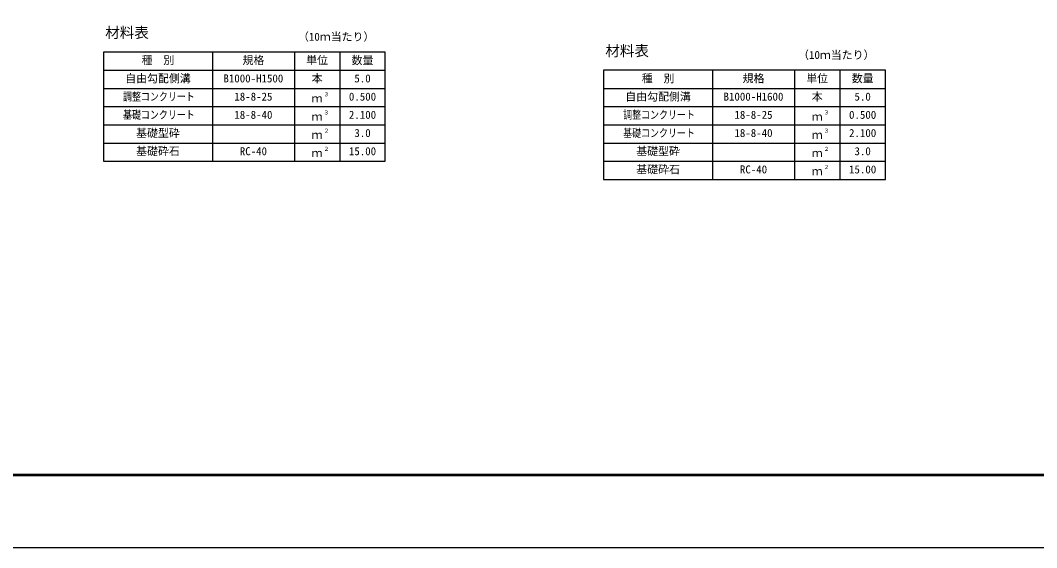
# Model space of a CAD drawing. Units: millimetres, scale not verified. Extents: x -16800 to 16800, y -5940 to 5940.
# Drawn here: x 7168 to 12757, y -5940 to -3042 of the extents above; entities that cross this region are included whole.
import ezdxf
from ezdxf.enums import TextEntityAlignment as Align

# ---------------------------------------------------------------- set-up
doc = ezdxf.new("R2010")
doc.units = ezdxf.units.MM
doc.header["$LTSCALE"] = 20
for name, color, linetype, lineweight in [('0-1_Defpoints', 5, 'Continuous', 25), ('0-3_HYO', 3, 'Continuous', 25), ('0-4_HYO2', 4, 'Continuous', 25), ('0-6_TXT', 7, 'Continuous', 25), ('0-7_WAKU', 3, 'Continuous', 25)]:
    doc.layers.add(name, color=color, linetype=linetype, lineweight=lineweight)
doc.styles.add('ＭＳ ゴシック', font='')
doc.styles.get('ＭＳ ゴシック').set_extended_font_data('MS Gothic')

msp = doc.modelspace()

# ---------------------------------------------------------------- linework, layer by layer
at = {"layer": '0-1_Defpoints'}
msp.add_lwpolyline([(0, -5940), (16800, -5940), (16800, 5940), (0, 5940)], close=True, dxfattribs=at)
at = {"layer": '0-3_HYO'}
for p, q in [((8225, -3216.53), (8225, -3816.53)), ((8675, -3216.53), (8675, -3816.53)), ((8925, -3216.53), (8925, -3816.53)), ((7625, -3316.53), (9175, -3316.53)), ((10975, -3316.53), (10975, -3916.53)), ((11425, -3316.53), (11425, -3916.53)), ((11675, -3316.53), (11675, -3916.53)), ((10375, -3416.53), (11925, -3416.53))]:
    msp.add_line(p, q, dxfattribs=at)
for points in [[(7625, -3816.53), (9175, -3816.53), (9175, -3216.53), (7625, -3216.53)], [(10375, -3916.53), (11925, -3916.53), (11925, -3316.53), (10375, -3316.53)]]:
    msp.add_lwpolyline(points, close=True, dxfattribs=at)
at = {"layer": '0-4_HYO2'}
for p, q in [((7625, -3416.53), (9175, -3416.53)), ((7625, -3516.53), (9175, -3516.53)), ((10375, -3516.53), (11925, -3516.53)), ((7625, -3616.53), (9175, -3616.53)), ((10375, -3616.53), (11925, -3616.53)), ((7625, -3716.53), (9175, -3716.53)), ((10375, -3716.53), (11925, -3716.53)), ((10375, -3816.53), (11925, -3816.53))]:
    msp.add_line(p, q, dxfattribs=at)
at = {"layer": '0-7_WAKU', "lineweight": 50}
msp.add_lwpolyline([(400, -5540), (16400, -5540), (16400, 5540), (400, 5540)], close=True, dxfattribs=at)

# ---------------------------------------------------------------- texts
at = {"layer": '0-6_TXT', "style": 'ＭＳ ゴシック'}
for s, height, p in [('材料表', 58.65, (7635, -3156.53)), ('（10ｍ当たり）', 43.99, (8695, -3167.53)), ('材料表', 58.65, (10385, -3256.53)), ('種\u3000別', 43.99, (7835, -3296.53)), ('規格', 43.99, (8390, -3296.53)), ('単位', 43.99, (8740, -3296.53)), ('数量', 43.99, (8990, -3296.53)), ('（10ｍ当たり）', 43.99, (11445, -3267.53)), ('自由勾配側溝', 43.99, (7745, -3396.53)), ('B1000-H1500', 43.99, (8285, -3396.53)), ('本', 43.99, (8770, -3396.53)), ('5.0', 43.99, (9005, -3396.53)), ('種\u3000別', 43.99, (10585, -3396.53)), ('規格', 43.99, (11140, -3396.53)), ('単位', 43.99, (11490, -3396.53)), ('数量', 43.99, (11740, -3396.53)), ('18-8-25', 43.99, (8345, -3496.53)), ('ｍ', 43.99, (8770, -3506.53)), ('３', 21.99, (8835.54, -3466.16)), ('0.500', 43.99, (8975, -3496.53)), ('自由勾配側溝', 43.99, (10495, -3496.53)), ('B1000-H1600', 43.99, (11035, -3496.53)), ('本', 43.99, (11520, -3496.53)), ('5.0', 43.99, (11755, -3496.53)), ('18-8-40', 43.99, (8345, -3596.53)), ('ｍ', 43.99, (8770, -3606.53)), ('３', 21.99, (8835.54, -3566.16)), ('2.100', 43.99, (8975, -3596.53)), ('18-8-25', 43.99, (11095, -3596.53)), ('ｍ', 43.99, (11520, -3606.53)), ('３', 21.99, (11585.54, -3566.16)), ('0.500', 43.99, (11725, -3596.53)), ('基礎型砕', 43.99, (7805, -3696.53)), ('ｍ', 43.99, (8770, -3706.53)), ('２', 21.99, (8835.54, -3666.16)), ('3.0', 43.99, (9005, -3696.53)), ('18-8-40', 43.99, (11095, -3696.53)), ('ｍ', 43.99, (11520, -3706.53)), ('３', 21.99, (11585.54, -3666.16)), ('2.100', 43.99, (11725, -3696.53)), ('基礎砕石', 43.99, (7805, -3796.53)), ('RC-40', 43.99, (8375, -3796.53)), ('２', 21.99, (8835.54, -3766.16)), ('15.00', 43.99, (8975, -3796.53)), ('基礎型砕', 43.99, (10555, -3796.53)), ('２', 21.99, (11585.54, -3766.16)), ('3.0', 43.99, (11755, -3796.53)), ('ｍ', 43.99, (8770, -3806.53)), ('ｍ', 43.99, (11520, -3806.53)), ('基礎砕石', 43.99, (10555, -3896.53)), ('RC-40', 43.99, (11125, -3896.53)), ('２', 21.99, (11585.54, -3866.16)), ('15.00', 43.99, (11725, -3896.53)), ('ｍ', 43.99, (11520, -3906.53))]:
    msp.add_text(s, height=height, dxfattribs=at).set_placement(p, align=Align.BOTTOM_LEFT)
at = {"layer": '0-6_TXT', "style": 'ＭＳ ゴシック', "width": 0.8}
for s, p in [('調整コンクリート', (7733, -3496.53)), ('基礎コンクリート', (7733, -3596.53)), ('調整コンクリート', (10483, -3596.53)), ('基礎コンクリート', (10483, -3696.53))]:
    msp.add_text(s, height=43.99, dxfattribs=at).set_placement(p, align=Align.BOTTOM_LEFT)

doc.saveas('drawing.dxf')
